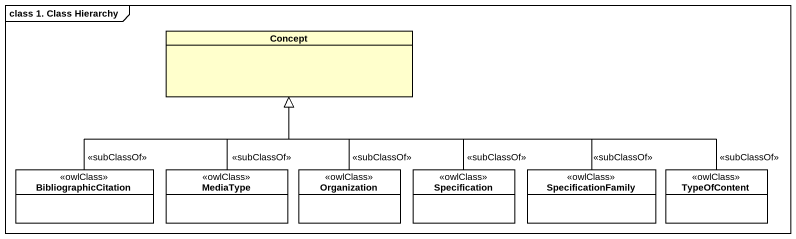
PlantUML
@startuml
mainframe class 1. Class Hierarchy
hide circle
hide empty members
class Concept #FFFFCC
class BibliographicCitation <<owlClass>> #FFFFFF
class MediaType <<owlClass>> #FFFFFF
class Organization <<owlClass>> #FFFFFF
class Specification <<owlClass>> #FFFFFF
class SpecificationFamily <<owlClass>> #FFFFFF
class TypeOfContent <<owlClass>> #FFFFFF
BibliographicCitation -up-|> Concept : <<subClassOf>>
MediaType -up-|> Concept : <<subClassOf>>
Organization -up-|> Concept : <<subClassOf>>
Specification -up-|> Concept : <<subClassOf>>
SpecificationFamily -left-|> Concept : <<subClassOf>>
TypeOfContent -left-|> Concept : <<subClassOf>>
@enduml
